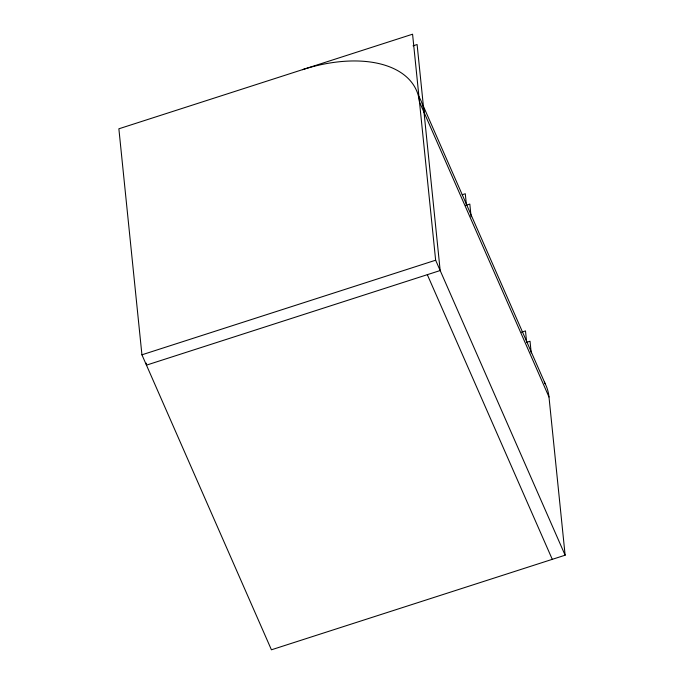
<?xml version="1.0" encoding="UTF-8"?>
<svg xmlns="http://www.w3.org/2000/svg" width="684" height="684" viewBox="0 0 684 684"><rect width="100%" height="100%" fill="white"/><g stroke="black" fill="none" stroke-linecap="round" stroke-linejoin="round"><path stroke-width="1.03" d="M413.042 45.837L417.103 44.528L440.171 270.539L146.462 365.136L146.265 363.153M462.23 194.726L465.282 193.743L466.471 205.422M465.753 205.38L469.814 204.071L471.114 216.811M141.93 354.808L435.64 260.211L412.572 34.2L118.871 128.797L141.93 354.808L271.428 649.8L565.129 555.203L548.987 396.994A116.99 65.929 -23.7 0 0 544.327 382.142M521.43 332.219L525.492 330.919L526.68 342.59M526.979 342.222L530.023 341.239L531.212 352.918M423.139 105.652L545.516 384.451M548.987 396.994L419.497 102.001A116.99 65.929 -23.7 0 0 302.439 69.674M435.64 260.211L565.129 555.203M427.32 274.677L552.279 559.341M418.48 95.991A116.99 65.929 -23.7 0 1 424.029 112.33"/></g></svg>
